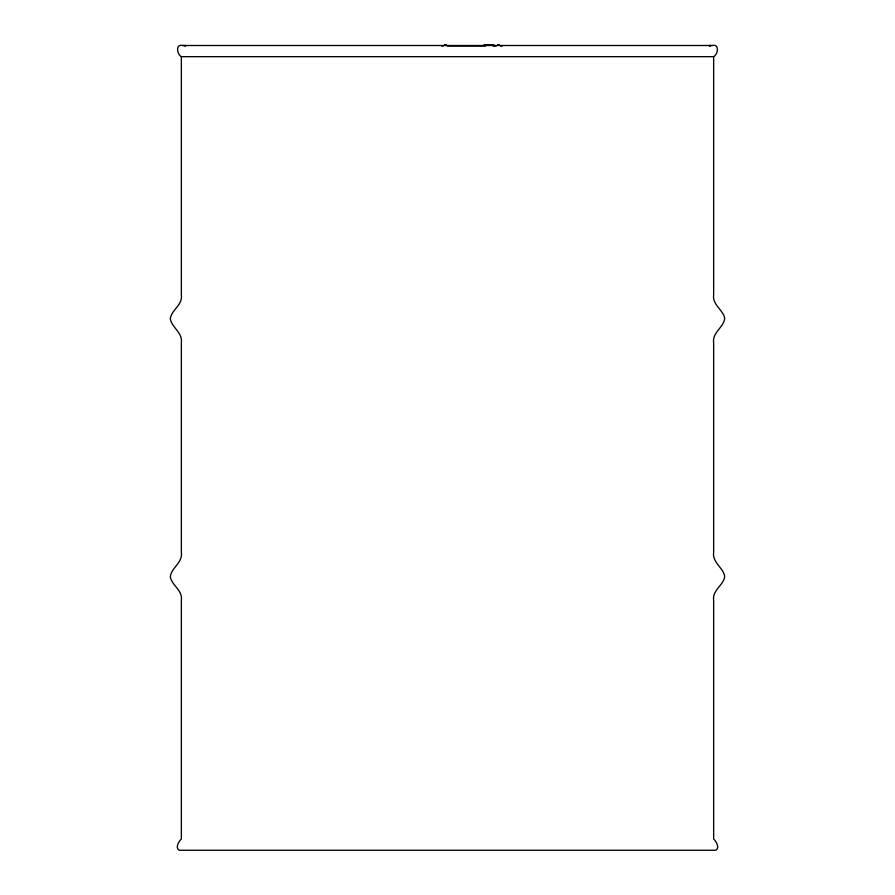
<?xml version="1.0" encoding="UTF-8"?>
<svg xmlns="http://www.w3.org/2000/svg" width="895" height="895" viewBox="0 0 895 895"><rect width="100%" height="100%" fill="white"/><g stroke="black" fill="none" stroke-linecap="round" stroke-linejoin="round"><path stroke-width="1.34" d="M182.669 45.488C175.275 43.598 176.897 54.349 181.349 56.676L181.349 294.802C182.96 305.072 171.348 309.782 170.296 318.777C171.739 327.648 182.893 332.638 181.349 342.875L181.349 552.282C183.005 562.731 171.169 567.687 170.296 576.928C171.918 585.543 182.848 590.297 181.349 600.355L181.349 839.007C179 841.065 174.816 848.001 179.213 850.25L715.787 850.25C720.206 847.979 715.978 841.099 713.651 839.007L713.651 600.355C712.04 590.096 723.619 585.419 724.715 576.458C723.294 567.564 712.107 562.541 713.651 552.282L713.651 342.875C711.995 332.437 723.809 327.514 724.704 318.318C723.115 309.67 712.151 304.871 713.651 294.802L713.651 56.676C718.137 54.248 719.591 43.631 712.331 45.488M497.81 45.231L498.918 44.75M709.299 46.059L711.626 45.488M184.225 45.5L184.851 45.488M709.578 45.488L709.321 45.488M185.489 45.477L185.679 45.488M444.423 44.761L446.247 44.761M484.106 44.75L493.895 44.75M497.519 44.761L499.332 44.761M182.356 45.5L712.644 45.5M441.615 46.037L443.137 46.037M447.332 46.037L485.515 46.037M493.201 46.037L496.3 46.037M500.629 46.037L502.151 46.037M181.349 56.676L713.651 56.676M710.149 45.488L710.775 45.5M444.748 44.75L445.945 45.231M183.374 45.488L185.701 46.059"/></g></svg>
